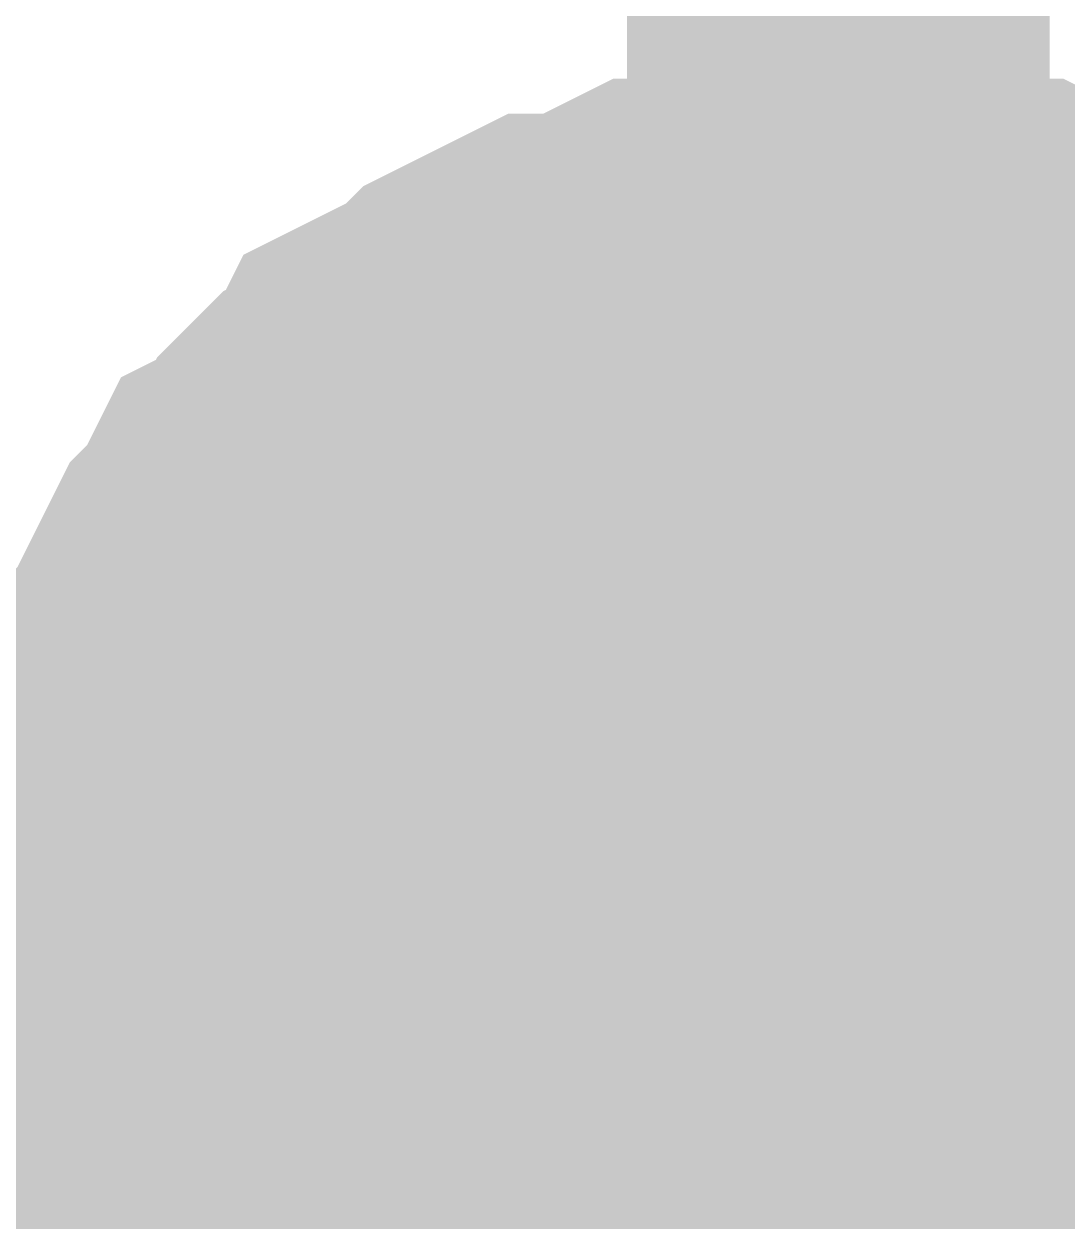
# Model space of a CAD drawing. Header units: inches. Extents: x 0 to 569, y 0 to 432.
# Drawn here: x 22.293 to 23.032, y 136.994 to 137.842 of the extents above; entities that cross this region are included whole.
import ezdxf

# ---------------------------------------------------------------- set-up
doc = ezdxf.new("R2010")
doc.units = ezdxf.units.IN
doc.layers.add('Sheet', color=255, linetype='Continuous')

msp = doc.modelspace()

# ---------------------------------------------------------------- linework, layer by layer
at = {"layer": 'Sheet'}
for points in [[(22.86992, 157.47256, 0.29972, 0.29972, 0), (22.86992, 152.4, 0.29972, 0.29972, 0), (22.86992, 147.31504, 0.29972, 0.29972, 0), (22.86992, 142.23008, 0.29972, 0.29972, 0), (22.86992, 137.15752, 0.29972, 0.29972, 0), (22.86992, 132.07256, 0.29972, 0.29972, 0)], [(22.36143, 137.15752, 0.29972, 0.29972, 0), (22.36143, 137.18232, 0.29972, 0.29972, 0), (22.36143, 137.20713, 0.29972, 0.29972, 0), (22.36143, 137.23193, 0.29972, 0.29972, 0), (22.37383, 137.25674, 0.29972, 0.29972, 0), (22.37383, 137.28154, 0.29972, 0.29972, 0), (22.38623, 137.30635, 0.29972, 0.29972, 0), (22.38623, 137.33115, 0.29972, 0.29972, 0), (22.39863, 137.35596, 0.29972, 0.29972, 0), (22.41104, 137.36836, 0.29972, 0.29972, 0), (22.42344, 137.39316, 0.29972, 0.29972, 0), (22.43584, 137.41797, 0.29972, 0.29972, 0), (22.44824, 137.44277, 0.29972, 0.29972, 0), (22.46064, 137.45518, 0.29972, 0.29972, 0), (22.47305, 137.47998, 0.29972, 0.29972, 0), (22.49785, 137.49238, 0.29972, 0.29972, 0), (22.51025, 137.51719, 0.29972, 0.29972, 0), (22.52266, 137.52959, 0.29972, 0.29972, 0), (22.54746, 137.54199, 0.29972, 0.29972, 0), (22.55986, 137.5668, 0.29972, 0.29972, 0), (22.58467, 137.5792, 0.29972, 0.29972, 0), (22.60947, 137.5916, 0.29972, 0.29972, 0), (22.62187, 137.604, 0.29972, 0.29972, 0), (22.64668, 137.61641, 0.29972, 0.29972, 0), (22.67148, 137.62881, 0.29972, 0.29972, 0), (22.69629, 137.62881, 0.29972, 0.29972, 0), (22.72109, 137.64121, 0.29972, 0.29972, 0), (22.7459, 137.65361, 0.29972, 0.29972, 0), (22.7707, 137.65361, 0.29972, 0.29972, 0), (22.79551, 137.66602, 0.29972, 0.29972, 0), (22.82031, 137.66602, 0.29972, 0.29972, 0), (22.84512, 137.66602, 0.29972, 0.29972, 0), (22.86992, 137.66602, 0.29972, 0.29972, 0)], [(22.36143, 137.15752, 0.29972, 0.29972, 0), (22.36143, 137.18232, 0.29972, 0.29972, 0), (22.36143, 137.20713, 0.29972, 0.29972, 0), (22.36143, 137.23193, 0.29972, 0.29972, 0), (22.37383, 137.25674, 0.29972, 0.29972, 0), (22.37383, 137.28154, 0.29972, 0.29972, 0), (22.38623, 137.30635, 0.29972, 0.29972, 0), (22.38623, 137.33115, 0.29972, 0.29972, 0), (22.39863, 137.35596, 0.29972, 0.29972, 0), (22.41104, 137.36836, 0.29972, 0.29972, 0), (22.42344, 137.39316, 0.29972, 0.29972, 0), (22.43584, 137.41797, 0.29972, 0.29972, 0), (22.44824, 137.44277, 0.29972, 0.29972, 0), (22.46064, 137.45518, 0.29972, 0.29972, 0), (22.47305, 137.47998, 0.29972, 0.29972, 0), (22.49785, 137.49238, 0.29972, 0.29972, 0), (22.51025, 137.51719, 0.29972, 0.29972, 0), (22.52266, 137.52959, 0.29972, 0.29972, 0), (22.54746, 137.54199, 0.29972, 0.29972, 0), (22.55986, 137.5668, 0.29972, 0.29972, 0), (22.58467, 137.5792, 0.29972, 0.29972, 0), (22.60947, 137.5916, 0.29972, 0.29972, 0), (22.62187, 137.604, 0.29972, 0.29972, 0), (22.64668, 137.61641, 0.29972, 0.29972, 0), (22.67148, 137.62881, 0.29972, 0.29972, 0), (22.69629, 137.62881, 0.29972, 0.29972, 0), (22.72109, 137.64121, 0.29972, 0.29972, 0), (22.7459, 137.65361, 0.29972, 0.29972, 0), (22.7707, 137.65361, 0.29972, 0.29972, 0), (22.79551, 137.66602, 0.29972, 0.29972, 0), (22.82031, 137.66602, 0.29972, 0.29972, 0), (22.84512, 137.66602, 0.29972, 0.29972, 0), (22.86992, 137.66602, 0.29972, 0.29972, 0)], [(22.36143, 137.15752, 0.29972, 0.29972, 0), (22.36143, 137.18232, 0.29972, 0.29972, 0), (22.36143, 137.20713, 0.29972, 0.29972, 0), (22.36143, 137.23193, 0.29972, 0.29972, 0), (22.37383, 137.25674, 0.29972, 0.29972, 0), (22.37383, 137.28154, 0.29972, 0.29972, 0), (22.38623, 137.30635, 0.29972, 0.29972, 0), (22.38623, 137.33115, 0.29972, 0.29972, 0), (22.39863, 137.35596, 0.29972, 0.29972, 0), (22.41104, 137.36836, 0.29972, 0.29972, 0), (22.42344, 137.39316, 0.29972, 0.29972, 0), (22.43584, 137.41797, 0.29972, 0.29972, 0), (22.44824, 137.44277, 0.29972, 0.29972, 0), (22.46064, 137.45518, 0.29972, 0.29972, 0), (22.47305, 137.47998, 0.29972, 0.29972, 0), (22.49785, 137.49238, 0.29972, 0.29972, 0), (22.51025, 137.51719, 0.29972, 0.29972, 0), (22.52266, 137.52959, 0.29972, 0.29972, 0), (22.54746, 137.54199, 0.29972, 0.29972, 0), (22.55986, 137.5668, 0.29972, 0.29972, 0), (22.58467, 137.5792, 0.29972, 0.29972, 0), (22.60947, 137.5916, 0.29972, 0.29972, 0), (22.62187, 137.604, 0.29972, 0.29972, 0), (22.64668, 137.61641, 0.29972, 0.29972, 0), (22.67148, 137.62881, 0.29972, 0.29972, 0), (22.69629, 137.62881, 0.29972, 0.29972, 0), (22.72109, 137.64121, 0.29972, 0.29972, 0), (22.7459, 137.65361, 0.29972, 0.29972, 0), (22.7707, 137.65361, 0.29972, 0.29972, 0), (22.79551, 137.66602, 0.29972, 0.29972, 0), (22.82031, 137.66602, 0.29972, 0.29972, 0), (22.84512, 137.66602, 0.29972, 0.29972, 0), (22.86992, 137.66602, 0.29972, 0.29972, 0)], [(22.36143, 137.15752, 0.29972, 0.29972, 0), (22.36143, 137.18232, 0.29972, 0.29972, 0), (22.36143, 137.20713, 0.29972, 0.29972, 0), (22.36143, 137.23193, 0.29972, 0.29972, 0), (22.37383, 137.25674, 0.29972, 0.29972, 0), (22.37383, 137.28154, 0.29972, 0.29972, 0), (22.38623, 137.30635, 0.29972, 0.29972, 0), (22.38623, 137.33115, 0.29972, 0.29972, 0), (22.39863, 137.35596, 0.29972, 0.29972, 0), (22.41104, 137.36836, 0.29972, 0.29972, 0), (22.42344, 137.39316, 0.29972, 0.29972, 0), (22.43584, 137.41797, 0.29972, 0.29972, 0), (22.44824, 137.44277, 0.29972, 0.29972, 0), (22.46064, 137.45518, 0.29972, 0.29972, 0), (22.47305, 137.47998, 0.29972, 0.29972, 0), (22.49785, 137.49238, 0.29972, 0.29972, 0), (22.51025, 137.51719, 0.29972, 0.29972, 0), (22.52266, 137.52959, 0.29972, 0.29972, 0), (22.54746, 137.54199, 0.29972, 0.29972, 0), (22.55986, 137.5668, 0.29972, 0.29972, 0), (22.58467, 137.5792, 0.29972, 0.29972, 0), (22.60947, 137.5916, 0.29972, 0.29972, 0), (22.62187, 137.604, 0.29972, 0.29972, 0), (22.64668, 137.61641, 0.29972, 0.29972, 0), (22.67148, 137.62881, 0.29972, 0.29972, 0), (22.69629, 137.62881, 0.29972, 0.29972, 0), (22.72109, 137.64121, 0.29972, 0.29972, 0), (22.7459, 137.65361, 0.29972, 0.29972, 0), (22.7707, 137.65361, 0.29972, 0.29972, 0), (22.79551, 137.66602, 0.29972, 0.29972, 0), (22.82031, 137.66602, 0.29972, 0.29972, 0), (22.84512, 137.66602, 0.29972, 0.29972, 0), (22.86992, 137.66602, 0.29972, 0.29972, 0)], [(22.36143, 137.15752, 0.29972, 0.29972, 0), (22.36143, 137.18232, 0.29972, 0.29972, 0), (22.36143, 137.20713, 0.29972, 0.29972, 0), (22.36143, 137.23193, 0.29972, 0.29972, 0), (22.37383, 137.25674, 0.29972, 0.29972, 0), (22.37383, 137.28154, 0.29972, 0.29972, 0), (22.38623, 137.30635, 0.29972, 0.29972, 0), (22.38623, 137.33115, 0.29972, 0.29972, 0), (22.39863, 137.35596, 0.29972, 0.29972, 0), (22.41104, 137.36836, 0.29972, 0.29972, 0), (22.42344, 137.39316, 0.29972, 0.29972, 0), (22.43584, 137.41797, 0.29972, 0.29972, 0), (22.44824, 137.44277, 0.29972, 0.29972, 0), (22.46064, 137.45518, 0.29972, 0.29972, 0), (22.47305, 137.47998, 0.29972, 0.29972, 0), (22.49785, 137.49238, 0.29972, 0.29972, 0), (22.51025, 137.51719, 0.29972, 0.29972, 0), (22.52266, 137.52959, 0.29972, 0.29972, 0), (22.54746, 137.54199, 0.29972, 0.29972, 0), (22.55986, 137.5668, 0.29972, 0.29972, 0), (22.58467, 137.5792, 0.29972, 0.29972, 0), (22.60947, 137.5916, 0.29972, 0.29972, 0), (22.62187, 137.604, 0.29972, 0.29972, 0), (22.64668, 137.61641, 0.29972, 0.29972, 0), (22.67148, 137.62881, 0.29972, 0.29972, 0), (22.69629, 137.62881, 0.29972, 0.29972, 0), (22.72109, 137.64121, 0.29972, 0.29972, 0), (22.7459, 137.65361, 0.29972, 0.29972, 0), (22.7707, 137.65361, 0.29972, 0.29972, 0), (22.79551, 137.66602, 0.29972, 0.29972, 0), (22.82031, 137.66602, 0.29972, 0.29972, 0), (22.84512, 137.66602, 0.29972, 0.29972, 0), (22.86992, 137.66602, 0.29972, 0.29972, 0)], [(22.86992, 137.66602, 0.29972, 0.29972, 0), (22.86992, 137.66602, 0.29972, 0.29972, 0)], [(22.86992, 137.66602, 0.29972, 0.29972, 0), (22.89473, 137.66602, 0.29972, 0.29972, 0), (22.91953, 137.66602, 0.29972, 0.29972, 0), (22.94434, 137.66602, 0.29972, 0.29972, 0), (22.96914, 137.65361, 0.29972, 0.29972, 0), (22.99395, 137.65361, 0.29972, 0.29972, 0), (23.01875, 137.64121, 0.29972, 0.29972, 0), (23.04355, 137.62881, 0.29972, 0.29972, 0), (23.06836, 137.62881, 0.29972, 0.29972, 0), (23.08076, 137.61641, 0.29972, 0.29972, 0), (23.10557, 137.604, 0.29972, 0.29972, 0), (23.13037, 137.5916, 0.29972, 0.29972, 0), (23.15518, 137.5792, 0.29972, 0.29972, 0), (23.16758, 137.5668, 0.29972, 0.29972, 0), (23.19238, 137.54199, 0.29972, 0.29972, 0)], [(22.86992, 137.66602, 0.29972, 0.29972, 0), (22.86992, 137.66602, 0.29972, 0.29972, 0)], [(22.86992, 137.66602, 0.29972, 0.29972, 0), (22.89473, 137.66602, 0.29972, 0.29972, 0), (22.91953, 137.66602, 0.29972, 0.29972, 0), (22.94434, 137.66602, 0.29972, 0.29972, 0), (22.96914, 137.65361, 0.29972, 0.29972, 0), (22.99395, 137.65361, 0.29972, 0.29972, 0), (23.01875, 137.64121, 0.29972, 0.29972, 0), (23.04355, 137.62881, 0.29972, 0.29972, 0), (23.06836, 137.62881, 0.29972, 0.29972, 0), (23.08076, 137.61641, 0.29972, 0.29972, 0), (23.10557, 137.604, 0.29972, 0.29972, 0), (23.13037, 137.5916, 0.29972, 0.29972, 0), (23.15518, 137.5792, 0.29972, 0.29972, 0), (23.16758, 137.5668, 0.29972, 0.29972, 0), (23.19238, 137.54199, 0.29972, 0.29972, 0)], [(22.86992, 137.66602, 0.29972, 0.29972, 0), (22.86992, 137.66602, 0.29972, 0.29972, 0)], [(22.86992, 137.66602, 0.29972, 0.29972, 0), (22.89473, 137.66602, 0.29972, 0.29972, 0), (22.91953, 137.66602, 0.29972, 0.29972, 0), (22.94434, 137.66602, 0.29972, 0.29972, 0), (22.96914, 137.65361, 0.29972, 0.29972, 0), (22.99395, 137.65361, 0.29972, 0.29972, 0), (23.01875, 137.64121, 0.29972, 0.29972, 0), (23.04355, 137.62881, 0.29972, 0.29972, 0), (23.06836, 137.62881, 0.29972, 0.29972, 0), (23.08076, 137.61641, 0.29972, 0.29972, 0), (23.10557, 137.604, 0.29972, 0.29972, 0), (23.13037, 137.5916, 0.29972, 0.29972, 0), (23.15518, 137.5792, 0.29972, 0.29972, 0), (23.16758, 137.5668, 0.29972, 0.29972, 0), (23.19238, 137.54199, 0.29972, 0.29972, 0)], [(22.86992, 137.66602, 0.29972, 0.29972, 0), (22.86992, 137.66602, 0.29972, 0.29972, 0)], [(22.86992, 137.66602, 0.29972, 0.29972, 0), (22.89473, 137.66602, 0.29972, 0.29972, 0), (22.91953, 137.66602, 0.29972, 0.29972, 0), (22.94434, 137.66602, 0.29972, 0.29972, 0), (22.96914, 137.65361, 0.29972, 0.29972, 0), (22.99395, 137.65361, 0.29972, 0.29972, 0), (23.01875, 137.64121, 0.29972, 0.29972, 0), (23.04355, 137.62881, 0.29972, 0.29972, 0), (23.06836, 137.62881, 0.29972, 0.29972, 0), (23.08076, 137.61641, 0.29972, 0.29972, 0), (23.10557, 137.604, 0.29972, 0.29972, 0), (23.13037, 137.5916, 0.29972, 0.29972, 0), (23.15518, 137.5792, 0.29972, 0.29972, 0), (23.16758, 137.5668, 0.29972, 0.29972, 0), (23.19238, 137.54199, 0.29972, 0.29972, 0)], [(22.86992, 137.66602, 0.29972, 0.29972, 0), (22.86992, 137.66602, 0.29972, 0.29972, 0)], [(22.86992, 137.66602, 0.29972, 0.29972, 0), (22.89473, 137.66602, 0.29972, 0.29972, 0), (22.91953, 137.66602, 0.29972, 0.29972, 0), (22.94434, 137.66602, 0.29972, 0.29972, 0), (22.96914, 137.65361, 0.29972, 0.29972, 0), (22.99395, 137.65361, 0.29972, 0.29972, 0), (23.01875, 137.64121, 0.29972, 0.29972, 0), (23.04355, 137.62881, 0.29972, 0.29972, 0), (23.06836, 137.62881, 0.29972, 0.29972, 0), (23.08076, 137.61641, 0.29972, 0.29972, 0), (23.10557, 137.604, 0.29972, 0.29972, 0), (23.13037, 137.5916, 0.29972, 0.29972, 0), (23.15518, 137.5792, 0.29972, 0.29972, 0), (23.16758, 137.5668, 0.29972, 0.29972, 0), (23.19238, 137.54199, 0.29972, 0.29972, 0)], [(22.36143, 137.15752, 0.09906, 0.09906, 0), (22.36143, 137.18232, 0.09906, 0.09906, 0), (22.36143, 137.20713, 0.09906, 0.09906, 0), (22.36143, 137.23193, 0.09906, 0.09906, 0), (22.37383, 137.25674, 0.09906, 0.09906, 0), (22.37383, 137.28154, 0.09906, 0.09906, 0), (22.38623, 137.30635, 0.09906, 0.09906, 0), (22.38623, 137.33115, 0.09906, 0.09906, 0), (22.39863, 137.35596, 0.09906, 0.09906, 0), (22.41104, 137.36836, 0.09906, 0.09906, 0), (22.42344, 137.39316, 0.09906, 0.09906, 0), (22.43584, 137.41797, 0.09906, 0.09906, 0), (22.44824, 137.44277, 0.09906, 0.09906, 0), (22.46064, 137.45518, 0.09906, 0.09906, 0), (22.47305, 137.47998, 0.09906, 0.09906, 0), (22.49785, 137.49238, 0.09906, 0.09906, 0), (22.51025, 137.51719, 0.09906, 0.09906, 0), (22.52266, 137.52959, 0.09906, 0.09906, 0), (22.54746, 137.54199, 0.09906, 0.09906, 0), (22.55986, 137.5668, 0.09906, 0.09906, 0), (22.58467, 137.5792, 0.09906, 0.09906, 0), (22.60947, 137.5916, 0.09906, 0.09906, 0), (22.62187, 137.604, 0.09906, 0.09906, 0), (22.64668, 137.61641, 0.09906, 0.09906, 0), (22.67148, 137.62881, 0.09906, 0.09906, 0), (22.69629, 137.62881, 0.09906, 0.09906, 0), (22.72109, 137.64121, 0.09906, 0.09906, 0), (22.7459, 137.65361, 0.09906, 0.09906, 0), (22.7707, 137.65361, 0.09906, 0.09906, 0), (22.79551, 137.66602, 0.09906, 0.09906, 0), (22.82031, 137.66602, 0.09906, 0.09906, 0), (22.84512, 137.66602, 0.09906, 0.09906, 0), (22.86992, 137.66602, 0.09906, 0.09906, 0)], [(22.36143, 137.15752, 0.09906, 0.09906, 0), (22.36143, 137.18232, 0.09906, 0.09906, 0), (22.36143, 137.20713, 0.09906, 0.09906, 0), (22.36143, 137.23193, 0.09906, 0.09906, 0), (22.37383, 137.25674, 0.09906, 0.09906, 0), (22.37383, 137.28154, 0.09906, 0.09906, 0), (22.38623, 137.30635, 0.09906, 0.09906, 0), (22.38623, 137.33115, 0.09906, 0.09906, 0), (22.39863, 137.35596, 0.09906, 0.09906, 0), (22.41104, 137.36836, 0.09906, 0.09906, 0), (22.42344, 137.39316, 0.09906, 0.09906, 0), (22.43584, 137.41797, 0.09906, 0.09906, 0), (22.44824, 137.44277, 0.09906, 0.09906, 0), (22.46064, 137.45518, 0.09906, 0.09906, 0), (22.47305, 137.47998, 0.09906, 0.09906, 0), (22.49785, 137.49238, 0.09906, 0.09906, 0), (22.51025, 137.51719, 0.09906, 0.09906, 0), (22.52266, 137.52959, 0.09906, 0.09906, 0), (22.54746, 137.54199, 0.09906, 0.09906, 0), (22.55986, 137.5668, 0.09906, 0.09906, 0), (22.58467, 137.5792, 0.09906, 0.09906, 0), (22.60947, 137.5916, 0.09906, 0.09906, 0), (22.62187, 137.604, 0.09906, 0.09906, 0), (22.64668, 137.61641, 0.09906, 0.09906, 0), (22.67148, 137.62881, 0.09906, 0.09906, 0), (22.69629, 137.62881, 0.09906, 0.09906, 0), (22.72109, 137.64121, 0.09906, 0.09906, 0), (22.7459, 137.65361, 0.09906, 0.09906, 0), (22.7707, 137.65361, 0.09906, 0.09906, 0), (22.79551, 137.66602, 0.09906, 0.09906, 0), (22.82031, 137.66602, 0.09906, 0.09906, 0), (22.84512, 137.66602, 0.09906, 0.09906, 0), (22.86992, 137.66602, 0.09906, 0.09906, 0)], [(22.36143, 137.15752, 0.09906, 0.09906, 0), (22.36143, 137.18232, 0.09906, 0.09906, 0), (22.36143, 137.20713, 0.09906, 0.09906, 0), (22.36143, 137.23193, 0.09906, 0.09906, 0), (22.37383, 137.25674, 0.09906, 0.09906, 0), (22.37383, 137.28154, 0.09906, 0.09906, 0), (22.38623, 137.30635, 0.09906, 0.09906, 0), (22.38623, 137.33115, 0.09906, 0.09906, 0), (22.39863, 137.35596, 0.09906, 0.09906, 0), (22.41104, 137.36836, 0.09906, 0.09906, 0), (22.42344, 137.39316, 0.09906, 0.09906, 0), (22.43584, 137.41797, 0.09906, 0.09906, 0), (22.44824, 137.44277, 0.09906, 0.09906, 0), (22.46064, 137.45518, 0.09906, 0.09906, 0), (22.47305, 137.47998, 0.09906, 0.09906, 0), (22.49785, 137.49238, 0.09906, 0.09906, 0), (22.51025, 137.51719, 0.09906, 0.09906, 0), (22.52266, 137.52959, 0.09906, 0.09906, 0), (22.54746, 137.54199, 0.09906, 0.09906, 0), (22.55986, 137.5668, 0.09906, 0.09906, 0), (22.58467, 137.5792, 0.09906, 0.09906, 0), (22.60947, 137.5916, 0.09906, 0.09906, 0), (22.62187, 137.604, 0.09906, 0.09906, 0), (22.64668, 137.61641, 0.09906, 0.09906, 0), (22.67148, 137.62881, 0.09906, 0.09906, 0), (22.69629, 137.62881, 0.09906, 0.09906, 0), (22.72109, 137.64121, 0.09906, 0.09906, 0), (22.7459, 137.65361, 0.09906, 0.09906, 0), (22.7707, 137.65361, 0.09906, 0.09906, 0), (22.79551, 137.66602, 0.09906, 0.09906, 0), (22.82031, 137.66602, 0.09906, 0.09906, 0), (22.84512, 137.66602, 0.09906, 0.09906, 0), (22.86992, 137.66602, 0.09906, 0.09906, 0)], [(22.36143, 137.15752, 0.09906, 0.09906, 0), (22.36143, 137.18232, 0.09906, 0.09906, 0), (22.36143, 137.20713, 0.09906, 0.09906, 0), (22.36143, 137.23193, 0.09906, 0.09906, 0), (22.37383, 137.25674, 0.09906, 0.09906, 0), (22.37383, 137.28154, 0.09906, 0.09906, 0), (22.38623, 137.30635, 0.09906, 0.09906, 0), (22.38623, 137.33115, 0.09906, 0.09906, 0), (22.39863, 137.35596, 0.09906, 0.09906, 0), (22.41104, 137.36836, 0.09906, 0.09906, 0), (22.42344, 137.39316, 0.09906, 0.09906, 0), (22.43584, 137.41797, 0.09906, 0.09906, 0), (22.44824, 137.44277, 0.09906, 0.09906, 0), (22.46064, 137.45518, 0.09906, 0.09906, 0), (22.47305, 137.47998, 0.09906, 0.09906, 0), (22.49785, 137.49238, 0.09906, 0.09906, 0), (22.51025, 137.51719, 0.09906, 0.09906, 0), (22.52266, 137.52959, 0.09906, 0.09906, 0), (22.54746, 137.54199, 0.09906, 0.09906, 0), (22.55986, 137.5668, 0.09906, 0.09906, 0), (22.58467, 137.5792, 0.09906, 0.09906, 0), (22.60947, 137.5916, 0.09906, 0.09906, 0), (22.62187, 137.604, 0.09906, 0.09906, 0), (22.64668, 137.61641, 0.09906, 0.09906, 0), (22.67148, 137.62881, 0.09906, 0.09906, 0), (22.69629, 137.62881, 0.09906, 0.09906, 0), (22.72109, 137.64121, 0.09906, 0.09906, 0), (22.7459, 137.65361, 0.09906, 0.09906, 0), (22.7707, 137.65361, 0.09906, 0.09906, 0), (22.79551, 137.66602, 0.09906, 0.09906, 0), (22.82031, 137.66602, 0.09906, 0.09906, 0), (22.84512, 137.66602, 0.09906, 0.09906, 0), (22.86992, 137.66602, 0.09906, 0.09906, 0)], [(22.36143, 137.15752, 0.09906, 0.09906, 0), (22.36143, 137.18232, 0.09906, 0.09906, 0), (22.36143, 137.20713, 0.09906, 0.09906, 0), (22.36143, 137.23193, 0.09906, 0.09906, 0), (22.37383, 137.25674, 0.09906, 0.09906, 0), (22.37383, 137.28154, 0.09906, 0.09906, 0), (22.38623, 137.30635, 0.09906, 0.09906, 0), (22.38623, 137.33115, 0.09906, 0.09906, 0), (22.39863, 137.35596, 0.09906, 0.09906, 0), (22.41104, 137.36836, 0.09906, 0.09906, 0), (22.42344, 137.39316, 0.09906, 0.09906, 0), (22.43584, 137.41797, 0.09906, 0.09906, 0), (22.44824, 137.44277, 0.09906, 0.09906, 0), (22.46064, 137.45518, 0.09906, 0.09906, 0), (22.47305, 137.47998, 0.09906, 0.09906, 0), (22.49785, 137.49238, 0.09906, 0.09906, 0), (22.51025, 137.51719, 0.09906, 0.09906, 0), (22.52266, 137.52959, 0.09906, 0.09906, 0), (22.54746, 137.54199, 0.09906, 0.09906, 0), (22.55986, 137.5668, 0.09906, 0.09906, 0), (22.58467, 137.5792, 0.09906, 0.09906, 0), (22.60947, 137.5916, 0.09906, 0.09906, 0), (22.62187, 137.604, 0.09906, 0.09906, 0), (22.64668, 137.61641, 0.09906, 0.09906, 0), (22.67148, 137.62881, 0.09906, 0.09906, 0), (22.69629, 137.62881, 0.09906, 0.09906, 0), (22.72109, 137.64121, 0.09906, 0.09906, 0), (22.7459, 137.65361, 0.09906, 0.09906, 0), (22.7707, 137.65361, 0.09906, 0.09906, 0), (22.79551, 137.66602, 0.09906, 0.09906, 0), (22.82031, 137.66602, 0.09906, 0.09906, 0), (22.84512, 137.66602, 0.09906, 0.09906, 0), (22.86992, 137.66602, 0.09906, 0.09906, 0)], [(22.86992, 137.66602, 0.09906, 0.09906, 0), (22.86992, 137.66602, 0.09906, 0.09906, 0)], [(22.86992, 137.66602, 0.09906, 0.09906, 0), (22.89473, 137.66602, 0.09906, 0.09906, 0), (22.91953, 137.66602, 0.09906, 0.09906, 0), (22.94434, 137.66602, 0.09906, 0.09906, 0), (22.96914, 137.65361, 0.09906, 0.09906, 0), (22.99395, 137.65361, 0.09906, 0.09906, 0), (23.01875, 137.64121, 0.09906, 0.09906, 0), (23.04355, 137.62881, 0.09906, 0.09906, 0), (23.06836, 137.62881, 0.09906, 0.09906, 0), (23.08076, 137.61641, 0.09906, 0.09906, 0), (23.10557, 137.604, 0.09906, 0.09906, 0)], [(22.86992, 137.66602, 0.09906, 0.09906, 0), (22.86992, 137.66602, 0.09906, 0.09906, 0)], [(22.86992, 137.66602, 0.09906, 0.09906, 0), (22.89473, 137.66602, 0.09906, 0.09906, 0), (22.91953, 137.66602, 0.09906, 0.09906, 0), (22.94434, 137.66602, 0.09906, 0.09906, 0), (22.96914, 137.65361, 0.09906, 0.09906, 0), (22.99395, 137.65361, 0.09906, 0.09906, 0), (23.01875, 137.64121, 0.09906, 0.09906, 0), (23.04355, 137.62881, 0.09906, 0.09906, 0), (23.06836, 137.62881, 0.09906, 0.09906, 0), (23.08076, 137.61641, 0.09906, 0.09906, 0), (23.10557, 137.604, 0.09906, 0.09906, 0)], [(22.86992, 137.66602, 0.09906, 0.09906, 0), (22.86992, 137.66602, 0.09906, 0.09906, 0)], [(22.86992, 137.66602, 0.09906, 0.09906, 0), (22.89473, 137.66602, 0.09906, 0.09906, 0), (22.91953, 137.66602, 0.09906, 0.09906, 0), (22.94434, 137.66602, 0.09906, 0.09906, 0), (22.96914, 137.65361, 0.09906, 0.09906, 0), (22.99395, 137.65361, 0.09906, 0.09906, 0), (23.01875, 137.64121, 0.09906, 0.09906, 0), (23.04355, 137.62881, 0.09906, 0.09906, 0), (23.06836, 137.62881, 0.09906, 0.09906, 0), (23.08076, 137.61641, 0.09906, 0.09906, 0), (23.10557, 137.604, 0.09906, 0.09906, 0)], [(22.86992, 137.66602, 0.09906, 0.09906, 0), (22.86992, 137.66602, 0.09906, 0.09906, 0)], [(22.86992, 137.66602, 0.09906, 0.09906, 0), (22.89473, 137.66602, 0.09906, 0.09906, 0), (22.91953, 137.66602, 0.09906, 0.09906, 0), (22.94434, 137.66602, 0.09906, 0.09906, 0), (22.96914, 137.65361, 0.09906, 0.09906, 0), (22.99395, 137.65361, 0.09906, 0.09906, 0), (23.01875, 137.64121, 0.09906, 0.09906, 0), (23.04355, 137.62881, 0.09906, 0.09906, 0), (23.06836, 137.62881, 0.09906, 0.09906, 0), (23.08076, 137.61641, 0.09906, 0.09906, 0), (23.10557, 137.604, 0.09906, 0.09906, 0)], [(22.86992, 137.66602, 0.09906, 0.09906, 0), (22.86992, 137.66602, 0.09906, 0.09906, 0)], [(22.86992, 137.66602, 0.09906, 0.09906, 0), (22.89473, 137.66602, 0.09906, 0.09906, 0), (22.91953, 137.66602, 0.09906, 0.09906, 0), (22.94434, 137.66602, 0.09906, 0.09906, 0), (22.96914, 137.65361, 0.09906, 0.09906, 0), (22.99395, 137.65361, 0.09906, 0.09906, 0), (23.01875, 137.64121, 0.09906, 0.09906, 0), (23.04355, 137.62881, 0.09906, 0.09906, 0), (23.06836, 137.62881, 0.09906, 0.09906, 0), (23.08076, 137.61641, 0.09906, 0.09906, 0), (23.10557, 137.604, 0.09906, 0.09906, 0)], [(17.78496, 137.15752, 0.29972, 0.29972, 0), (22.86992, 137.15752, 0.29972, 0.29972, 0)], [(22.47305, 136.83506, 0.29972, 0.29972, 0), (22.46064, 136.84746, 0.29972, 0.29972, 0), (22.44824, 136.87227, 0.29972, 0.29972, 0), (22.43584, 136.89707, 0.29972, 0.29972, 0), (22.42344, 136.90947, 0.29972, 0.29972, 0), (22.41104, 136.93428, 0.29972, 0.29972, 0), (22.39863, 136.95908, 0.29972, 0.29972, 0), (22.38623, 136.98389, 0.29972, 0.29972, 0), (22.38623, 137.00869, 0.29972, 0.29972, 0), (22.37383, 137.0335, 0.29972, 0.29972, 0), (22.37383, 137.0583, 0.29972, 0.29972, 0), (22.36143, 137.08311, 0.29972, 0.29972, 0), (22.36143, 137.10791, 0.29972, 0.29972, 0), (22.36143, 137.13271, 0.29972, 0.29972, 0), (22.36143, 137.15752, 0.29972, 0.29972, 0)], [(22.36143, 137.15752, 0.29972, 0.29972, 0), (22.36143, 137.15752, 0.29972, 0.29972, 0)], [(22.47305, 136.83506, 0.29972, 0.29972, 0), (22.46064, 136.84746, 0.29972, 0.29972, 0), (22.44824, 136.87227, 0.29972, 0.29972, 0), (22.43584, 136.89707, 0.29972, 0.29972, 0), (22.42344, 136.90947, 0.29972, 0.29972, 0), (22.41104, 136.93428, 0.29972, 0.29972, 0), (22.39863, 136.95908, 0.29972, 0.29972, 0), (22.38623, 136.98389, 0.29972, 0.29972, 0), (22.38623, 137.00869, 0.29972, 0.29972, 0), (22.37383, 137.0335, 0.29972, 0.29972, 0), (22.37383, 137.0583, 0.29972, 0.29972, 0), (22.36143, 137.08311, 0.29972, 0.29972, 0), (22.36143, 137.10791, 0.29972, 0.29972, 0), (22.36143, 137.13271, 0.29972, 0.29972, 0), (22.36143, 137.15752, 0.29972, 0.29972, 0)], [(22.36143, 137.15752, 0.29972, 0.29972, 0), (22.36143, 137.15752, 0.29972, 0.29972, 0)], [(22.47305, 136.83506, 0.29972, 0.29972, 0), (22.46064, 136.84746, 0.29972, 0.29972, 0), (22.44824, 136.87227, 0.29972, 0.29972, 0), (22.43584, 136.89707, 0.29972, 0.29972, 0), (22.42344, 136.90947, 0.29972, 0.29972, 0), (22.41104, 136.93428, 0.29972, 0.29972, 0), (22.39863, 136.95908, 0.29972, 0.29972, 0), (22.38623, 136.98389, 0.29972, 0.29972, 0), (22.38623, 137.00869, 0.29972, 0.29972, 0), (22.37383, 137.0335, 0.29972, 0.29972, 0), (22.37383, 137.0583, 0.29972, 0.29972, 0), (22.36143, 137.08311, 0.29972, 0.29972, 0), (22.36143, 137.10791, 0.29972, 0.29972, 0), (22.36143, 137.13271, 0.29972, 0.29972, 0), (22.36143, 137.15752, 0.29972, 0.29972, 0)], [(22.36143, 137.15752, 0.29972, 0.29972, 0), (22.36143, 137.15752, 0.29972, 0.29972, 0)], [(22.47305, 136.83506, 0.29972, 0.29972, 0), (22.46064, 136.84746, 0.29972, 0.29972, 0), (22.44824, 136.87227, 0.29972, 0.29972, 0), (22.43584, 136.89707, 0.29972, 0.29972, 0), (22.42344, 136.90947, 0.29972, 0.29972, 0), (22.41104, 136.93428, 0.29972, 0.29972, 0), (22.39863, 136.95908, 0.29972, 0.29972, 0), (22.38623, 136.98389, 0.29972, 0.29972, 0), (22.38623, 137.00869, 0.29972, 0.29972, 0), (22.37383, 137.0335, 0.29972, 0.29972, 0), (22.37383, 137.0583, 0.29972, 0.29972, 0), (22.36143, 137.08311, 0.29972, 0.29972, 0), (22.36143, 137.10791, 0.29972, 0.29972, 0), (22.36143, 137.13271, 0.29972, 0.29972, 0), (22.36143, 137.15752, 0.29972, 0.29972, 0)], [(22.36143, 137.15752, 0.29972, 0.29972, 0), (22.36143, 137.15752, 0.29972, 0.29972, 0)], [(22.47305, 136.83506, 0.29972, 0.29972, 0), (22.46064, 136.84746, 0.29972, 0.29972, 0), (22.44824, 136.87227, 0.29972, 0.29972, 0), (22.43584, 136.89707, 0.29972, 0.29972, 0), (22.42344, 136.90947, 0.29972, 0.29972, 0), (22.41104, 136.93428, 0.29972, 0.29972, 0), (22.39863, 136.95908, 0.29972, 0.29972, 0), (22.38623, 136.98389, 0.29972, 0.29972, 0), (22.38623, 137.00869, 0.29972, 0.29972, 0), (22.37383, 137.0335, 0.29972, 0.29972, 0), (22.37383, 137.0583, 0.29972, 0.29972, 0), (22.36143, 137.08311, 0.29972, 0.29972, 0), (22.36143, 137.10791, 0.29972, 0.29972, 0), (22.36143, 137.13271, 0.29972, 0.29972, 0), (22.36143, 137.15752, 0.29972, 0.29972, 0)], [(22.36143, 137.15752, 0.29972, 0.29972, 0), (22.36143, 137.15752, 0.29972, 0.29972, 0)], [(22.41104, 136.93428, 0.09906, 0.09906, 0), (22.39863, 136.95908, 0.09906, 0.09906, 0), (22.38623, 136.98389, 0.09906, 0.09906, 0), (22.38623, 137.00869, 0.09906, 0.09906, 0), (22.37383, 137.0335, 0.09906, 0.09906, 0), (22.37383, 137.0583, 0.09906, 0.09906, 0), (22.36143, 137.08311, 0.09906, 0.09906, 0), (22.36143, 137.10791, 0.09906, 0.09906, 0), (22.36143, 137.13271, 0.09906, 0.09906, 0), (22.36143, 137.15752, 0.09906, 0.09906, 0)], [(22.36143, 137.15752, 0.09906, 0.09906, 0), (22.36143, 137.15752, 0.09906, 0.09906, 0)], [(22.41104, 136.93428, 0.09906, 0.09906, 0), (22.39863, 136.95908, 0.09906, 0.09906, 0), (22.38623, 136.98389, 0.09906, 0.09906, 0), (22.38623, 137.00869, 0.09906, 0.09906, 0), (22.37383, 137.0335, 0.09906, 0.09906, 0), (22.37383, 137.0583, 0.09906, 0.09906, 0), (22.36143, 137.08311, 0.09906, 0.09906, 0), (22.36143, 137.10791, 0.09906, 0.09906, 0), (22.36143, 137.13271, 0.09906, 0.09906, 0), (22.36143, 137.15752, 0.09906, 0.09906, 0)], [(22.36143, 137.15752, 0.09906, 0.09906, 0), (22.36143, 137.15752, 0.09906, 0.09906, 0)], [(22.41104, 136.93428, 0.09906, 0.09906, 0), (22.39863, 136.95908, 0.09906, 0.09906, 0), (22.38623, 136.98389, 0.09906, 0.09906, 0), (22.38623, 137.00869, 0.09906, 0.09906, 0), (22.37383, 137.0335, 0.09906, 0.09906, 0), (22.37383, 137.0583, 0.09906, 0.09906, 0), (22.36143, 137.08311, 0.09906, 0.09906, 0), (22.36143, 137.10791, 0.09906, 0.09906, 0), (22.36143, 137.13271, 0.09906, 0.09906, 0), (22.36143, 137.15752, 0.09906, 0.09906, 0)], [(22.36143, 137.15752, 0.09906, 0.09906, 0), (22.36143, 137.15752, 0.09906, 0.09906, 0)], [(22.41104, 136.93428, 0.09906, 0.09906, 0), (22.39863, 136.95908, 0.09906, 0.09906, 0), (22.38623, 136.98389, 0.09906, 0.09906, 0), (22.38623, 137.00869, 0.09906, 0.09906, 0), (22.37383, 137.0335, 0.09906, 0.09906, 0), (22.37383, 137.0583, 0.09906, 0.09906, 0), (22.36143, 137.08311, 0.09906, 0.09906, 0), (22.36143, 137.10791, 0.09906, 0.09906, 0), (22.36143, 137.13271, 0.09906, 0.09906, 0), (22.36143, 137.15752, 0.09906, 0.09906, 0)], [(22.36143, 137.15752, 0.09906, 0.09906, 0), (22.36143, 137.15752, 0.09906, 0.09906, 0)], [(22.41104, 136.93428, 0.09906, 0.09906, 0), (22.39863, 136.95908, 0.09906, 0.09906, 0), (22.38623, 136.98389, 0.09906, 0.09906, 0), (22.38623, 137.00869, 0.09906, 0.09906, 0), (22.37383, 137.0335, 0.09906, 0.09906, 0), (22.37383, 137.0583, 0.09906, 0.09906, 0), (22.36143, 137.08311, 0.09906, 0.09906, 0), (22.36143, 137.10791, 0.09906, 0.09906, 0), (22.36143, 137.13271, 0.09906, 0.09906, 0), (22.36143, 137.15752, 0.09906, 0.09906, 0)], [(22.36143, 137.15752, 0.09906, 0.09906, 0), (22.36143, 137.15752, 0.09906, 0.09906, 0)]]:
    msp.add_lwpolyline(points, format="xyseb", dxfattribs=at)
msp.add_lwpolyline([(22.606, 137.16, 0.508, 0.508, 1), (23.114, 137.16, 0.508, 0.508, 1)], format="xyseb", close=True, dxfattribs=at)

doc.saveas('drawing.dxf')
